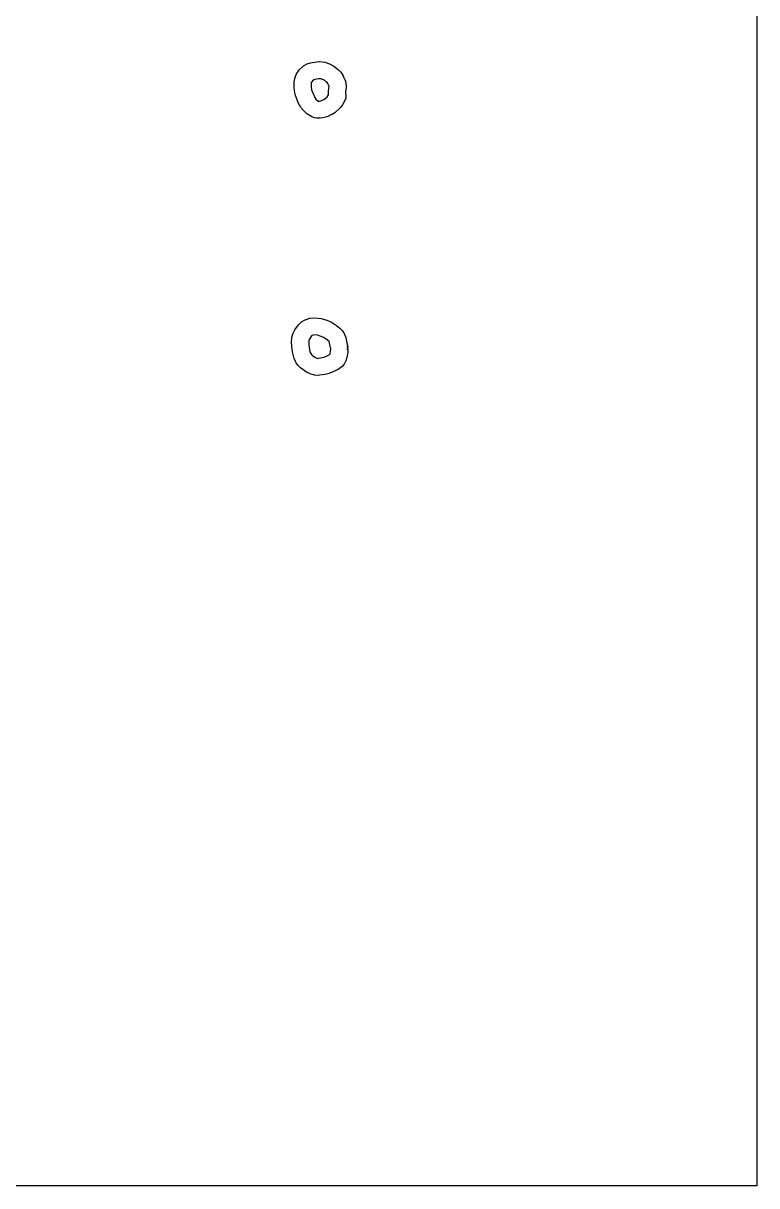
# Model space of a CAD drawing. Extents: x -65 to 553, y 0 to 3651.
# Drawn here: x 279.3 to 485.7, y 0 to 327.2 of the extents above; entities that cross this region are included whole.
import ezdxf

# ---------------------------------------------------------------- set-up
doc = ezdxf.new("R2010")
doc.units = 0

msp = doc.modelspace()

# ---------------------------------------------------------------- linework, layer by layer
at = {"layer": 'Calque_1'}
for p, q in [((485.737, 407.957), (485.737, 0.000291)), ((356.915, 314.036), (358.171, 315.132)), ((358.171, 315.132), (359.166, 315.696)), ((359.166, 315.696), (360.145, 316.044)), ((360.145, 316.044), (361.928, 316.335)), ((361.928, 316.335), (362.476, 316.383)), ((362.476, 316.383), (362.479, 316.385)), ((362.479, 316.385), (362.479, 316.375)), ((362.479, 316.375), (362.659, 316.375)), ((362.659, 316.375), (363.402, 316.293)), ((363.402, 316.293), (364.143, 316.169)), ((364.143, 316.169), (365.431, 315.768)), ((365.431, 315.768), (366.694, 315.118)), ((366.694, 315.118), (367.567, 314.434)), ((367.567, 314.435), (368.038, 314.054)), ((355.502, 310.581), (355.666, 311.625)), ((355.666, 311.625), (356.11, 312.757)), ((356.11, 312.756), (356.915, 314.036)), ((360.994, 311.218), (360.338, 310.469)), ((362.346, 311.549), (360.994, 311.218)), ((362.513, 311.562), (362.346, 311.549)), ((362.518, 311.561), (362.513, 311.562)), ((362.738, 311.538), (362.516, 311.561)), ((363.127, 311.474), (362.738, 311.538)), ((364.116, 311.069), (363.127, 311.475)), ((364.553, 310.697), (364.116, 311.068)), ((368.038, 314.054), (368.691, 313.356)), ((368.691, 313.356), (369.181, 312.592)), ((369.181, 312.592), (369.239, 312.395)), ((369.239, 312.394), (369.413, 312.059)), ((369.413, 312.059), (369.432, 312.033)), ((369.432, 312.033), (369.54, 311.829)), ((369.54, 311.829), (369.628, 311.632)), ((369.628, 311.632), (369.678, 311.484)), ((369.678, 311.484), (369.972, 310.832)), ((369.972, 310.832), (370.199, 309.583)), ((355.555, 308.946), (355.502, 310.581)), ((355.592, 308.213), (355.555, 308.946)), ((355.811, 307.061), (355.592, 308.213)), ((360.338, 310.469), (360.349, 309.283)), ((360.349, 309.283), (360.418, 308.424)), ((360.418, 308.423), (360.873, 307.349)), ((364.804, 310.489), (364.553, 310.697)), ((364.974, 310.192), (364.804, 310.489)), ((365.077, 309.997), (364.974, 310.192)), ((365.148, 309.856), (365.077, 309.996)), ((365.278, 309.562), (365.151, 309.856)), ((365.175, 307.848), (365.291, 308.926)), ((365.175, 307.326), (365.175, 307.847)), ((365.371, 309.345), (365.278, 309.562)), ((365.291, 308.926), (365.371, 309.345)), ((370.014, 308.051), (369.966, 307.601)), ((369.966, 307.6), (370.056, 306.744)), ((370.067, 308.284), (370.014, 308.05)), ((370.199, 309.289), (370.067, 308.284)), ((370.199, 309.583), (370.199, 309.299)), ((370.199, 309.299), (370.199, 309.289)), ((356.388, 305.625), (355.811, 307.061)), ((356.679, 304.765), (356.388, 305.626)), ((357.348, 303.465), (356.679, 304.765)), ((360.873, 307.349), (361.291, 306.236)), ((361.291, 306.236), (361.648, 305.833)), ((361.648, 305.833), (362.299, 305.267)), ((362.299, 305.267), (362.664, 305.256)), ((362.661, 305.256), (363.037, 305.279)), ((363.034, 305.279), (363.206, 305.382)), ((363.204, 305.382), (363.862, 305.722)), ((363.862, 305.722), (364.172, 305.865)), ((364.172, 305.866), (364.185, 305.876)), ((364.185, 305.876), (364.796, 306.415)), ((364.796, 306.415), (365.212, 307.007)), ((365.212, 307.006), (365.175, 307.326)), ((369.675, 305.186), (369.141, 304.206)), ((369.808, 305.486), (369.675, 305.186)), ((369.929, 305.825), (369.808, 305.486)), ((370.022, 306.092), (369.929, 305.825)), ((370.056, 306.745), (370.022, 306.092)), ((358.118, 302.577), (357.348, 303.464)), ((359.113, 301.639), (358.118, 302.578)), ((360.478, 300.799), (359.113, 301.639)), ((365.455, 301.144), (364.757, 300.789)), ((365.508, 301.181), (365.455, 301.144)), ((365.995, 301.432), (365.508, 301.181)), ((366.201, 301.521), (365.998, 301.432)), ((366.932, 301.951), (366.201, 301.521)), ((368.487, 303.341), (366.932, 301.951)), ((369.141, 304.206), (368.487, 303.341)), ((361.272, 300.531), (360.478, 300.799)), ((361.939, 300.437), (361.272, 300.531)), ((362.796, 300.463), (361.939, 300.437)), ((363.585, 300.5), (362.796, 300.463)), ((364.759, 300.789), (363.585, 300.5)), ((355.666, 240.831), (356.698, 242.268)), ((356.698, 242.267), (357.616, 243.127)), ((357.616, 243.127), (358.587, 243.683)), ((358.587, 243.683), (359.968, 244.125)), ((359.968, 244.125), (361.304, 244.249)), ((361.304, 244.249), (361.296, 244.253)), ((361.296, 244.252), (363.108, 244.032)), ((363.108, 244.032), (364.672, 243.571)), ((364.672, 243.571), (366.021, 243.014)), ((366.021, 243.015), (367.418, 242.097)), ((354.904, 238.782), (355.216, 239.898)), ((355.216, 239.898), (355.666, 240.831)), ((360.402, 239.232), (359.616, 237.924)), ((360.547, 239.313), (360.402, 239.232)), ((361.248, 239.428), (360.547, 239.313)), ((362.074, 239.331), (361.251, 239.429)), ((361.251, 239.428), (361.251, 239.428)), ((361.251, 239.428), (361.251, 239.428)), ((363.077, 239.047), (362.074, 239.331)), ((363.788, 238.766), (363.077, 239.047)), ((367.418, 242.096), (368.374, 241.371)), ((368.374, 241.371), (368.945, 240.791)), ((368.945, 240.791), (369.498, 240.005)), ((369.498, 240.006), (370.04, 238.744)), ((354.795, 237.352), (354.904, 238.782)), ((354.861, 236.299), (354.795, 237.352)), ((355.01, 234.695), (354.861, 236.299)), ((359.616, 237.924), (359.642, 236.626)), ((359.642, 236.625), (359.944, 234.657)), ((364.55, 238.249), (363.791, 238.766)), ((365.336, 237.613), (364.55, 238.25)), ((365.593, 236.723), (365.336, 237.612)), ((365.67, 236.144), (365.566, 236.733)), ((365.566, 236.733), (365.593, 236.724)), ((365.744, 235.829), (365.67, 236.144)), ((365.741, 235.881), (365.744, 235.829)), ((365.765, 235.816), (365.741, 235.881)), ((365.797, 235.721), (365.765, 235.816)), ((365.807, 235.473), (365.797, 235.721)), ((370.04, 238.744), (370.287, 237.732)), ((370.287, 237.731), (370.363, 237.203)), ((370.363, 237.204), (370.374, 237.18)), ((370.371, 237.18), (370.541, 236.571)), ((370.548, 236.245), (370.408, 236.418)), ((370.408, 236.417), (370.559, 235.76)), ((370.583, 236.013), (370.517, 236.411)), ((370.517, 236.411), (370.548, 236.245)), ((370.559, 235.76), (370.519, 235.381)), ((370.519, 235.381), (370.57, 235.714)), ((370.541, 236.571), (370.599, 236.112)), ((370.57, 235.713), (370.636, 235.44)), ((370.599, 236.111), (370.583, 235.974)), ((370.583, 236.003), (370.583, 236.013)), ((370.583, 235.974), (370.583, 236.003)), ((355.528, 232.788), (355.01, 234.695)), ((355.933, 231.958), (355.528, 232.788)), ((359.944, 234.658), (360.169, 234.205)), ((360.169, 234.205), (360.354, 233.918)), ((360.354, 233.918), (360.558, 233.733)), ((360.558, 233.733), (361.349, 233.15)), ((361.349, 233.15), (362.108, 232.843)), ((362.108, 232.843), (362.391, 232.87)), ((362.391, 232.87), (363.921, 233.219)), ((363.921, 233.219), (364.984, 233.626)), ((364.984, 233.625), (365.633, 234.01)), ((365.633, 234.011), (365.651, 234.036)), ((365.651, 234.036), (365.791, 234.995)), ((365.791, 235.004), (365.818, 235.422)), ((365.791, 234.994), (365.791, 235.004)), ((365.807, 235.463), (365.807, 235.473)), ((365.818, 235.422), (365.807, 235.463)), ((370.384, 233.101), (370.085, 232.17)), ((370.586, 234.622), (370.384, 233.101)), ((370.636, 235.43), (370.586, 234.675)), ((370.586, 234.674), (370.586, 234.622)), ((370.636, 235.44), (370.636, 235.43)), ((356.097, 231.594), (355.933, 231.958)), ((356.547, 230.964), (356.097, 231.594)), ((357.301, 230.21), (356.547, 230.965)), ((359.031, 228.933), (357.298, 230.21)), ((367.27, 229.391), (365.373, 228.633)), ((367.934, 229.714), (367.273, 229.39)), ((369.011, 230.537), (367.934, 229.714)), ((369.551, 231.216), (369.011, 230.537)), ((370.085, 232.17), (369.551, 231.216)), ((360.063, 228.451), (359.031, 228.933)), ((361.203, 228.123), (360.063, 228.451)), ((362.143, 228.04), (361.206, 228.123)), ((362.733, 228.073), (362.143, 228.04)), ((364.164, 228.293), (362.733, 228.073)), ((365.373, 228.633), (364.164, 228.293)), ((485.737, 0.000291), (-65.2607, 0.000291))]:
    msp.add_line(p, q, dxfattribs=at)

doc.saveas('drawing.dxf')
